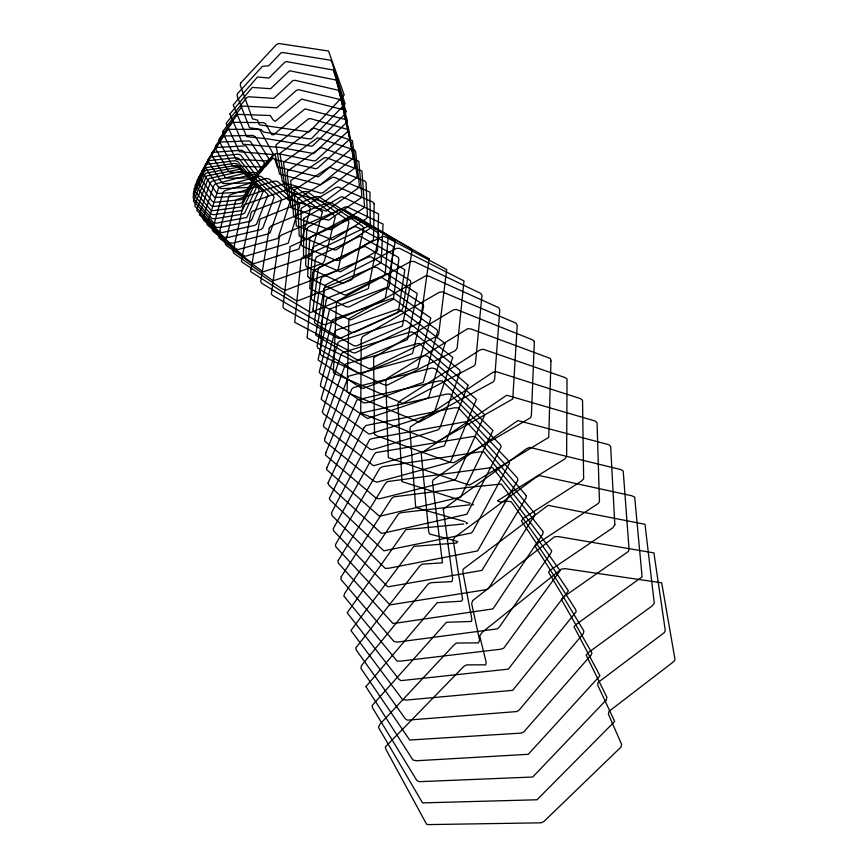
<?xml version="1.0" encoding="UTF-8"?>
<svg xmlns="http://www.w3.org/2000/svg" width="868" height="868" viewBox="0 0 868 868"><rect width="100%" height="100%" fill="white"/><g stroke="black" fill="none" stroke-linecap="round" stroke-linejoin="round"><path stroke-width="1.3" d="M606.32 699.879L606.884 697.264L586.182 655.166L588.33 652.606L652.085 605.94L654.298 603.293L645.011 524.294L548.088 505.35L463.74 568.703L462.915 569.94L462.98 572.62L471.856 619.09L471.498 621.455L446.467 622.291L372.112 705.532L372.535 707.854L416.759 780.386L419.07 781.688L532.746 777.012L606.309 699.901M272.552 157.694L266.053 166.168L264.328 167.079L234.555 166.146L232.147 165.354L218.779 140.366L219.344 138.598L237.593 114.348L270.241 115.52L273.203 120.044L275.264 121.379L301.608 99.071L343.565 109.791L351.692 148.45L319.804 175.64L318.187 176.725L316.939 176.497L277.25 166.906L274.7 158.486M470.044 504.785L401.146 512.641L398.488 513.845L344.802 593.137L343.815 596.012L396.98 660.96L400.235 661.156L501.335 649.145L503.852 648.016L560.11 570.71L511.317 501.867L507.682 501.227L500.228 502.019L497.451 500.825L564.862 458.901L566.63 456.459L567.043 378.893L564.569 377.396L483.281 349.261L480.145 349.891L400.007 401.038L397.935 403.555L402.003 481.621L470.347 503.353M472.376 504.905L473.353 504.775L473.027 504.189M453.27 543.238L413.819 546.395L350.932 630.483L402.611 699.695L406.962 700.02L512.738 690.31L576.2 611.658L575.625 609.575L535.057 546.211L537.932 543.216L598.236 503.483L599.462 501.737L597.054 422.781L595.155 421.002L506.728 395.233L422.043 452.673L421.295 454.138L428.727 531.824L429.573 534.015L454.398 540.514M463.599 523.99L405.888 529.621L347.211 612.808L398.965 679.286L401.059 680.631L508.366 669.141L568.399 590.891L521.375 520.843L523.849 517.957L581.43 481.089L583.643 478.832L582.536 400.289L580.442 398.596L496.474 371.721L493.208 372.155L410.336 426.947L409.902 429.378L415.588 506.294L417.421 508.03L465.15 521.69M466.149 523.751L467.429 523.154L466.214 522.623M453.953 543.26L456.579 543.053L457.718 541.534L455.374 540.883M285.377 190.504L323.352 201.897L325.25 201.235L356.021 178.2L357.128 175.976L352.375 140.605L313.934 128.171L311.992 128.855L280.006 153.376L285.366 190.483M297.474 199.987L299.221 235.998L333.659 249.691L335.775 250.038L370.354 228.262L369.942 192.11L335.395 177.701L332.769 177.137L298.245 198.49L297.474 199.987M303.767 218.378L303.507 255.821L305.579 256.885L340.31 271.847L377.428 250.917L378.589 213.929L343.5 197.307L341.569 196.7L339.616 197.665L303.767 218.378M361.229 339.811L360.73 411.454L361.804 413.537L436.354 442.235L512.76 399.009L517.23 325.25L516.048 323.178L442.289 291.822L439.23 292.342L363.692 335.938L362.455 336.675L361.229 339.811M374.151 203.98L373.468 239.85L338.943 260.324L336.35 260.443L302.465 246.295L301.207 244.852L301.066 208.418L336.187 187.369L338.498 187.108L373.034 202.146L374.151 203.98M338.195 560.468L338.14 562.887L393.02 623.582L492.97 608.891L542.381 534.666L543.303 531.943L492.471 467.483L387.258 481.61L384.752 484.409L338.195 560.468M550.963 361.045L548.728 437.374L471.801 483.78L469.208 485.017L467.071 484.42L388.311 457.599L385.804 380.683L387.779 378.047L467.657 328.679L471.237 329.015L549.466 358.137L550.562 358.592L550.963 361.045M348.903 319.641L347.048 391.772L349.12 393.378L419.222 422.173L493.577 381.66L494.651 379.066L499.773 309.8L498.731 307.673L429.237 276.317L425.971 275.72L352.007 316.896L349.5 318.361L348.903 319.641M256.255 186.457L255.886 188.833L244.96 212.541L243.246 213.984L215.416 218.682L212.074 218.573L193.759 198.837L193.011 196.982L204.056 172.2L205.597 170.378L236.291 165.387L238.19 166.363L256.255 186.457M306.784 229.011L305.655 265.033L306.317 266.78L341.33 282.892L343.793 282.946L379.728 263.514L381.215 261.919L383.059 224.107L347.482 207.018L344.954 206.942L308.324 226.928L306.784 229.011M534.362 341.417L531.422 414.774L530.728 417.595L453.845 462.698L450.459 462.405L376.777 435.769L374.509 434.239L373.598 357.703L453.139 310.028L456.167 309.366L532.344 339.724L534.362 341.417M333.453 370.028L333.345 372.654L335.71 374.108L402.893 403.37L473.917 365.916L475.328 364.386L481.957 295.066L480.351 293.21L414.047 261.474L410.792 261.474L337.175 301.12L336.502 302.758L333.453 370.018M614.826 524.576L612.754 527.852L549.726 570.536L548.598 572.272L583.828 630.96L583.415 633.488L519.292 709.915L516.948 711.543L407.396 720.158L405.291 718.791L356.379 650.132L355.782 647.94L419.808 565.936L422.271 564.157L442.474 562.844L432.416 481.805L433.273 479.787L517.849 420.557L608.609 444.644L610.649 446.369L614.826 524.576M324.697 438.72L324.589 441.031L373.424 480.894L376.983 482.163L450.373 462.177L476.423 399.421L427.555 356.216L424.799 355.587L348.502 376.235L324.697 438.72M307.305 336.285L307.229 337.934L308.737 338.791L369.106 368.661L371.873 368.108L437.613 335.97L438.698 333.963L446.716 269.547L386.358 237.224L382.734 236.367L314.639 270.089L312.664 272.292L307.305 336.285M229.944 113.925L242.845 144.186L280.375 147.473L313.673 153.603L346.451 122.638L347.276 120.37L336.133 80.03L289.554 70.775L270.556 88.72L252.317 87.418L229.944 113.925M307.663 276.274L309.149 277.966L343.533 294.534L345.356 295.12L347.352 294.252L383.96 275.286L385.305 273.16L388.213 236.28L387.204 234.675L350.357 216.349L311.037 236.877A4.166 3.58 -16.3 0 0 309.659 239.959L307.663 276.274M324.328 288.653L320.129 353.829L321.67 355.674L383.591 384.611L387.063 385.262L455.44 350.531L457.165 347.862L463.989 280.928L399.595 248.357L396.383 248.378L325.511 284.932L324.328 288.653M346.006 111.245L345.453 113.686L313.207 145.368L311.525 146.182L268.874 139.032L246.62 136.602L233.199 104.952L257.525 76.97L268.971 78.055L284.617 62.42L286.353 61.574L333.269 70.026L346.006 111.245M197.047 208.472L196.917 210.533L219.192 231.593L221.752 232.689L254.498 225.376L256.516 224.291L268.093 194.627L245.72 171.983L242.541 171.083L209.188 178.461L207.528 180.24L197.047 208.472M621.596 744.375L621.065 747.001L543.91 821.497L541.176 822.821L428.119 824.6L426.828 824.361L425.635 822.517L385.891 749.279L385.305 747.001L463.924 666.298L466.843 664.845L485.603 664.834L486.199 662.392L479.711 635.994L482.141 632.338L561.357 569.104L564.894 568.616L661.687 582.808L674.989 659.376L674.024 661.308L671.452 663.358L609.01 711.326L608.36 714.071L621.596 744.375M526.214 495.606L526.041 497.972L481.946 570.374L388.549 586.735L387.432 586.497L333.757 531.01L333.106 528.959L373.945 454.81L375.866 452.608L473.982 436.344L475.349 436.799L526.214 495.606M429.139 258.794L420.589 320.639L420.253 321.865L418.029 323.417L354.904 353.026L352.625 352.592L294.729 322.332L301.109 259.608L302.031 257.688L367.305 226.624L371.189 226.288L429.139 258.794M312.534 249.387L309.735 288.382L346.657 307.001L349.088 306.881L388.343 287.416L389.374 285.854L393.519 246.566L356.303 226.754L353.819 226.852L313.717 246.903L312.534 249.387M443.277 509.136L452.629 578.207L452.239 580.974L451.761 581.636L431.114 582.656L428.282 583.914L361.522 665.55L360.914 668.317L409.653 740.024L521.136 733.102L523.795 731.941L591.303 654.765L591.943 652.996L561.346 599.365L564.178 596.49L628.497 551.375L628.996 548.641L623.224 471.118L620.804 469.566L529.686 447.356L526.713 448.615L443.277 509.136M468.026 385.132L444.34 445.881L373.5 465.747L323.807 426.915L323.428 425.277L345.486 364.083L417.899 343.511L419.645 343.761L468.026 385.132M315.301 259.706L311.308 298.559L312.339 300.165L347.84 318.86L350.889 319.836L393.356 299.297L398.889 259.196L398.379 257.329L360.86 236.693L359.33 236.465L316.386 256.993L315.301 259.706M260.899 167.6L247.347 190.548L245.698 191.817L218.259 193.477L216.577 192.978L201.777 171.267L215.915 147.744L218.335 147.386L245.948 145.824L260.899 167.6M313.088 308.867L312.838 311.102L314.834 312.274L351.638 332.487L354.795 332.173L397.577 312.751L398.586 310.364L404.814 269.731L366.491 247.098L365.059 246.479L362.835 247.163L319.033 267.16L318.014 270.046L313.088 308.867M315.757 334.169L315.659 334.983L317.514 336.241L355.956 359.189L358.831 359.71L407.417 339.551L417.237 293.503L377.157 267.637L374.195 267.062L324.328 287.851L315.757 334.169M271.456 293.276L271.337 294.274L273.29 295.869L322.234 324.198L325.5 324.686L383.428 299.72L385.37 297.778L394.951 243.203L394.81 240.751L344.824 209.926L341.308 209.079L281.503 235.054L279.398 236.812L271.456 293.276M290.183 246.61L282.903 306.881L284.27 308.769L338.368 338.411L341.091 337.858L401.591 310.592L403.012 307.597L411.974 250.83L411.074 248.715L357.464 217.206L355.175 216.75L290.227 246.512M222.729 131.469L222.577 132.695L236.042 159.332L267.897 160.992L270.035 160.862L272.975 158.182L275.232 159.679L315.844 168.718L317.666 168.056L350.021 138.999L341.395 100.84L340.126 99.495L298.364 89.664L296.498 90.348L276.762 107.773L242.324 106.07L222.729 131.469M195.235 203.806L194.909 206.226L216.316 227.351L220.19 227.449L250.516 221.232L251.97 219.213L263.102 191.546L241.966 169.965L239.611 169.271L206.4 176.052L195.235 203.806M251.026 268.95L250.657 271.619L296.14 300.621L298.972 300.436L351.757 279.702L353.309 277.185L363.681 227.785L362.281 225.962L318.936 196.765L315.8 196.526L260.574 218.888L259.738 220.298L251.026 268.95M364.495 205.673L363.844 207.962L331.598 229.369L329.406 229.629L294.588 217.195L293.601 215.633L290.704 180.62L324.079 157.911L326.314 157.65L361.902 170.931L364.495 205.673M534.786 513.509L534.243 516.059L488.445 588.569L486.037 589.697L389.971 604.887L335.797 546.797L335.504 544.54L379.783 468.297L382.549 466.691L479.678 451.881L483.888 451.902L534.786 513.509M241.684 259.575L241.402 261.561L243.452 263.058L281.818 288.632L285.561 290.248L337.977 270.165L348.893 222.685L348.22 220.548L307.131 191.644L304.136 191.568L252.056 211.38L250.885 213.409L241.684 259.575M254.281 181.586L241.196 206.931L213.506 210.598L211.553 210.642L210.533 209.763L194.53 190.906L193.976 189.007L205.401 165.983L206.964 164.291L235.076 160.656L237.723 161.448L254.281 181.586M359.374 185.589L358.061 188.161L326.151 211.087L323.786 210.371L289.326 199.423L288.089 198.045L283.532 162.273L317.579 137.806L354.849 150.175L355.609 151.813L359.374 185.589M320.748 279.952L314.433 321.757L315.171 323.536L354.318 345.963L356.791 345.789L402.426 325.967L410.694 282.686L410.488 280.646L371.005 256.863L368.466 257.015L321.67 277.424L320.748 279.952M318.491 357.779L318.133 360.111L360.263 387.388L363.106 388.484L417.844 367.761L430.778 317.97L389.298 289.174L386 287.709L329.623 309.073L318.491 357.779M195.224 185.209L211.228 205.792L214.331 206.41L240.165 203.459L242.107 202.569L254.584 178.645L238.819 158.432L235.944 157.661L208.504 160.721L195.224 185.209M269.264 228.132L260.704 281.644L262.06 283.5L310.668 312.545L368.336 288.577L378.893 235.51L378.556 233.166L331.446 202.765L328.191 202.352L271.109 225.984L269.264 228.132M445.1 343.381L428.77 397.284L426.763 398.542L367.468 418.506L320.683 386.379L320.498 384.274L335.102 331.153L337.175 329.851L398.293 309.203L401.211 310.614L445.1 343.381M355.001 165.929L354.567 168.132L322.809 192.837L320.683 193.043L283.586 182.681L282.295 181.336L275.981 144.902L308.531 118.851L310.701 118.645L348.73 129.809L355.001 165.929M257.991 171.604L244.483 195.235L242.443 195.853L214.646 197.503L199.163 176.953L213.061 152.345L241.575 150.218L243.55 151.379L257.991 171.604M341.276 576.667L340.809 579.281L393.877 641.365L397.132 642.146L497.158 628.877L499.284 627.13L550.41 553.86L551.744 550.941L501.216 484.094L470.337 487.122L393.66 496.876L391.446 498.785L341.276 576.667M193.466 201.257L213.886 222.989L216.544 223.119L246.783 217.467L259.055 190.352L258.512 188.399L239.677 168.327L236.736 167.491L205.987 173.166L204.447 175.043L193.466 201.257M215.568 145.857L215.166 148.059L228.447 171.387L230.628 172.309L260.335 172.667L273.442 155.491L275.069 154.352L279.529 174.153L320.487 184.721L353.254 158.095L346.603 120.468L344.78 119.372L305.037 108.88L273.507 134.779L271.793 134.714L265.565 123.744L263.677 122.648L232.505 122.312L215.568 145.857M240.61 83.144L240.273 85.216L252.501 118.84L257.503 120.142L259.293 124.84L309.247 131.979L344.205 94.992L328.505 51.017L278.78 43.498L276.36 44.637L240.61 83.144M322.343 211.955L310.755 255.821L263.21 271.847L226.472 245.611L225.203 243.789L235.239 202.103L236.454 199.662L282.805 184.103L285.409 183.571L322.343 211.955M326.249 300.361L317.08 346.245L317.818 348.046L358.69 373.468L360.925 373.924L412.56 353.482L423.595 306.849L423.41 304.787L382.745 278.075L380.054 277.304L378.057 278.064L329.124 297.409L326.976 298.397L326.249 300.361M290.075 201.398L277.988 238.44L237.886 249.626L235.488 248.443L207.04 224.671L218.758 187.358L259.803 176.106L261.854 176.953L290.075 201.398M321.475 397.707L321.16 399.237L322.939 400.625L368.401 433.696L369.898 433.978L432.481 413.96L434.336 412.365L452.738 357.475L406.582 320.943L404.705 320.433L402.264 321.117L339.898 341.037L338.01 342.708L321.475 397.707M242.693 207.485L233.047 251.416L233.991 253.423L272.422 280.234L275.243 280.147L322.961 263.232L324.469 260.78L335.167 217.391L334.31 215.351L295.923 187.184L293.124 187.423L244.125 204.815L242.693 207.485M287.59 171.115L287.156 173.09L290.997 207.669L326.335 219.745L328.82 220.092L360.828 197.947L361.837 195.571L358.82 161.242L322.896 148.059L320.618 147.766L287.59 171.115M365.949 686.61L412.94 760.01L416.488 760.748L528.276 754.303L599.951 675.738L574.019 626.826L576.2 624.396L642.103 576.884L634.692 497.071L631.741 495.758L539.484 475.577L535.827 477.389L454.561 537.411L453.172 540.015L462.601 599.441L461.45 601.188L437.157 602.685L365.949 686.61M325.956 452.499L325.381 455.049L376.202 498.221L379.392 498.818L454.289 479.917L456.058 478.615L484.811 414.709L435.215 368.737L431.895 368.01L353.851 387.454L351.779 389.048L325.956 452.499M199.987 212.139L199.347 214.765L224.128 237.246L228.317 237.376L261.149 229.445L262.906 227.839L274.125 197.351L273.333 195.441L250.451 173.947L248.031 172.515L212.161 181.119L210.306 182.627L199.987 212.139M193.748 191.969L193.195 194.193L194.53 195.734L210.74 213.995L213.658 214.743L242.226 210.447L254.758 184.233L237.485 164.095L234.501 163.325L205.271 167.752L193.748 191.969M331.793 321.811L319.272 372.068L320.368 373.739L363.67 402.871L367.555 402.546L423.248 382.365L437.591 331.76L437.092 329.818L394.148 299.135L392.141 298.451L389.775 299.156L334.484 318.903L332.303 319.934L331.793 321.811M228.729 196.884L218.552 235.857L219.137 237.995L251.742 262.852L254.161 263.557L256.57 262.863L299.026 248.921L310.484 208.743L309.268 206.92L276.935 181.141L273.008 181.325L231.702 194.378L229.369 195.322L228.729 196.884M212.855 228.295L212.291 230.4L213.864 232.038L243.452 255.593L245.742 256.19L288.176 243.246L299.786 205.195L269.178 179.068L266.151 178.385L225.007 190.591L223.076 192.153L212.855 228.295M264.534 163.303L250.277 186.219L248.66 187.477L221.264 188.638L218.627 187.379L205.249 167.329L204.935 165.419L219.051 143.057L220.819 141.994L248.606 140.931L250.407 141.451L264.534 163.303M294.187 190.146L296.303 225.767L332.661 239.915L366.046 218.877L367.457 217.087L366.046 182.367L364.701 180.978L329.406 167.112L294.187 190.146M472.593 600.645L471.693 603.759L479.603 640.117L478.452 642.852L456.384 643.047L453.866 645.087L379.989 724.162L378.415 727.319L422.521 802.889L536.999 799.775L614.696 721.449L597.889 685.568L597.824 682.617L664.345 632.577L665.279 630.407L653.908 552.905L558.232 536.576L554.587 536.76L472.593 600.645M322.343 411.66L323.395 413.819L369.866 448.984L372.198 449.689L373.967 449.212L438.34 429.747L440 427.729L460.224 371.884L459.682 370.05L413.982 332.921L411.204 331.782L342.665 352.43L340.994 354.556L322.343 411.66M281.612 199.531L270.132 232.678L268.136 233.926L232.852 243.105L229.662 242.812L203.904 220.461L202.928 218.584L213.615 185.871L215.275 183.951L251.286 174.631L255.083 174.728L280.57 197.709L281.612 199.531M327.03 467.429L326.444 469.295L328.028 470.847L378.904 515.755L381.801 515.744L460.658 497.104L492.948 430.517L442.213 380.878L439.219 380.846L356.911 399.964L327.03 467.429M255.832 175.303L243.148 198.577L241.358 199.694L213.799 202.352L211.705 200.682L197.481 182.291L197.079 180.36L209.893 157.043L238.212 154.178L240.772 155.068L255.832 175.303M268.809 158.757L253.293 182.226L251.351 182.888L223.998 183.549L222.262 183.137L221.188 181.651L208.45 161.524L208.07 159.669L223.239 136.699L225.17 135.961L252.913 135.408L255.496 136.819L268.809 158.757M328.006 483.064L329.124 485.462L381.312 533.299L384.209 532.963L466.919 514.225L501.151 446.727L500.435 444.807L450.091 394.072L446.77 394.083L360.296 413.244L328.006 483.064M237.463 93.701L237.083 95.805L249.496 127.683L261.116 129.56L263.677 132.055L309.409 138.88L311.417 138.717L345.117 103.965L331.663 61.509L330.404 60.196L283.228 52.568L281.156 52.731L268.657 65.827L262.44 66.304L237.463 93.701M348.6 129.614L347.797 131.469L315.616 160.71L313.554 160.873L277.055 153.408L273.344 154.58L239.384 151.726L226.147 123.299L246.794 97.661L248.53 96.771L273.745 98.377L293.015 80.518L295.142 80.355L338.748 90.348L348.6 129.614M331.533 512.793L331.977 515.527L385.262 568.388L388.972 568.215L477.628 550.909L517.697 480.449L517.621 478.203L466.8 422.173L465.617 421.718L372.307 438.579L369.681 439.479L331.533 512.793M364.148 427.544L329.287 498.568L330.437 500.348L383.851 550.833L471.14 533.061L472.789 531.411L509.418 463.36L509.028 461.277L458.391 407.927L454.582 407.776L366.068 425.472L364.148 427.544M211.998 152.627L211.347 153.951L212.074 155.622L225.116 177.332L227.611 178.114L256.006 177.929L273.344 154.135L260.216 130.384L258.263 129.31L229.033 129.354L227.308 130.417L211.998 152.627"/></g></svg>
